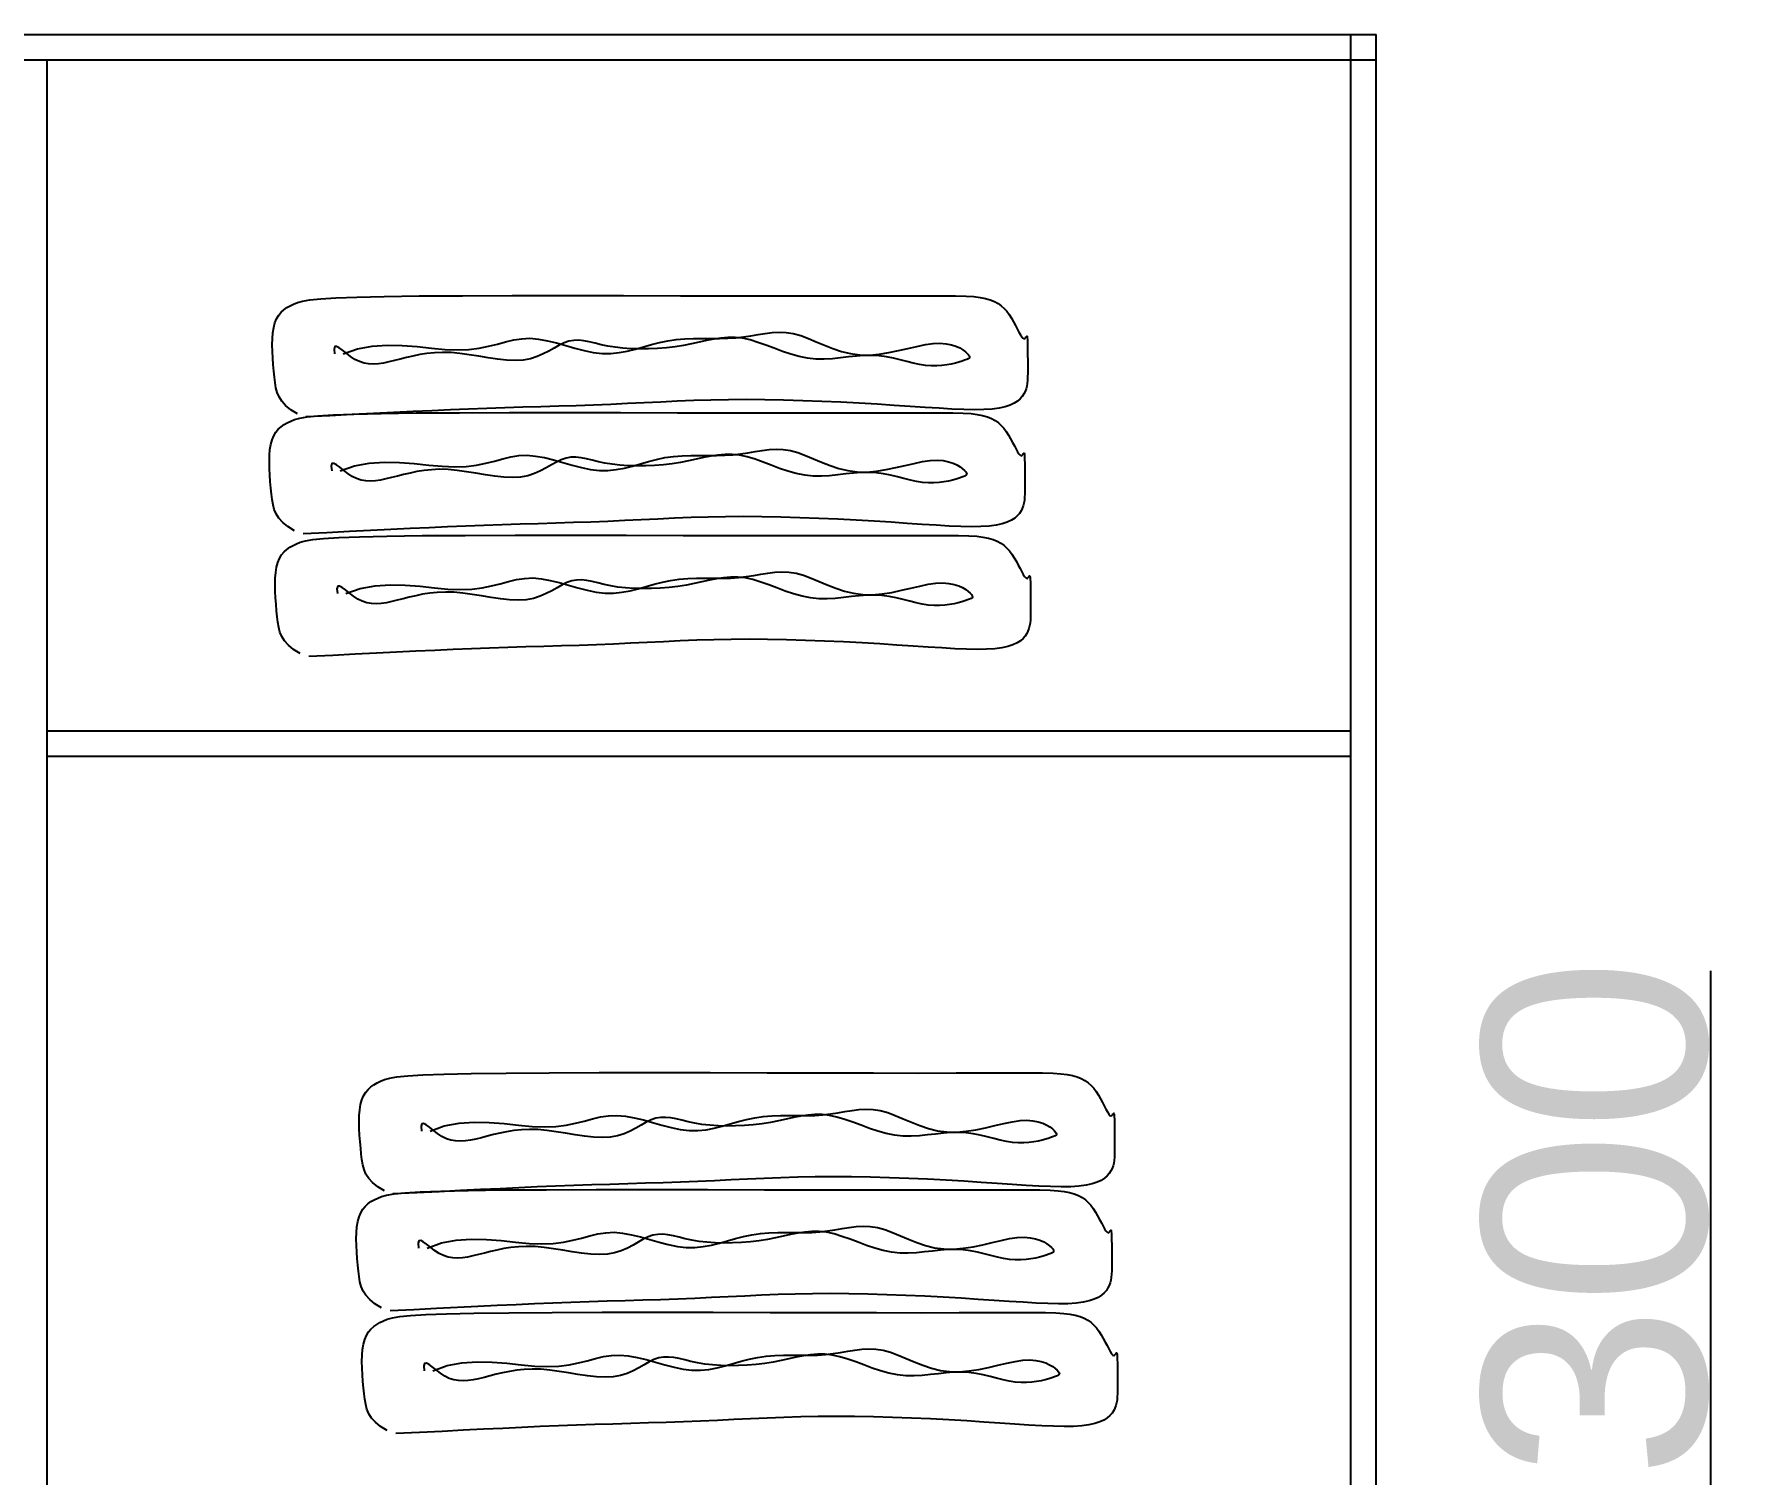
# Model space of a CAD drawing. Header units: millimetres. Extents: x -1666 to 220555, y -7114 to 28673.
# Drawn here: x 55787 to 56941, y -1389 to -423 of the extents above; entities that cross this region are included whole.
import ezdxf

# ---------------------------------------------------------------- set-up
doc = ezdxf.new("R2010")
doc.units = ezdxf.units.MM
doc.header["$LTSCALE"] = 80
doc.styles.get("Standard").update_dxf_attribs({"font": 'arial.ttf'})
doc.dimstyles.new('ISO-25', dxfattribs={"dimtxt": 150, "dimasz": 50, "dimexe": 30, "dimexo": 200, "dimtad": 1, "dimtxsty": 'Standard', "dimblk": 'OBLIQUE', "dimcen": 2.5, "dimdle": 30, "dimclrd": 3, "dimclre": 3, "dimclrt": 3, "dimadec": 0, "dimazin": 0, "dimtfac": 1, "dimtmove": 0, "dimatfit": 3, "dimfxl": 1, "dimtfillclr": 3, "dimarcsym": 0})

# ---------------------------------------------------------------- blocks, each defined once
blk = doc.blocks.new('_Oblique')
at = {"color": 0, "linetype": 'ByBlock', "lineweight": -2}
blk.add_line((-0.5, -0.5), (0.5, 0.5), dxfattribs=at)
blk = doc.blocks.new('*D283')
at = {"color": 3, "lineweight": -2, "transparency": 16777216}
for p, q in [((56911.3, -1433.1), (56911.3, -1051.1)), ((56424, -1433.1), (56941.3, -1433.1)), ((56911.3, -1763.1), (56911.3, -1433.1)), ((56424, -1733.1), (56941.3, -1733.1))]:
    blk.add_line(p, q, dxfattribs=at)
at = {"layer": 'Defpoints', "color": 0, "transparency": 16777216}
for p in [(56224, -1433.1), (56911.3, -1433.1), (56224, -1733.1)]:
    blk.add_point(p, dxfattribs=at)
at = {"color": 3, "lineweight": -2, "transparency": 16777216, "xscale": 50, "yscale": 50, "zscale": 50}
for p, rotation in [((56911.3, -1433.1), 90), ((56911.3, -1733.1), 270)]:
    blk.add_blockref('_Oblique', p, dxfattribs=dict(at, rotation=rotation))
at = {"color": 3, "transparency": 16777216, "insert": (56834.1, -1217.1), "char_height": 150, "attachment_point": 5, "rotation": 90}
blk.add_mtext('300', dxfattribs=at)

msp = doc.modelspace()

# ---------------------------------------------------------------- linework, layer by layer
at = {"color": 41, "true_color": 0xf4ee51}
for p, q in [((54886.714, -423.143), (56686.714, -423.143)), ((56669.714, -3233.143), (56669.714, -423.143)), ((56686.714, -3233.143), (56686.714, -423.143)), ((54886.714, -440.143), (56686.714, -440.143)), ((55795.214, -3116.143), (55795.214, -440.143)), ((55795.214, -890.143), (56669.714, -890.143)), ((55795.214, -907.143), (56669.714, -907.143))]:
    msp.add_line(p, q, dxfattribs=at)
at = {"color": 8}
for points in [[(55963.156, -677.646), (55958.691, -674.811), (55955.245, -672.012), (55952.67, -669.194), (55950.817, -666.304), (55949.541, -663.286), (55948.692, -660.087), (55948.124, -656.653), (55947.688, -652.929), (55947.268, -648.887), (55946.873, -644.604), (55946.541, -640.183), (55946.313, -635.726), (55946.226, -631.337), (55946.32, -627.118), (55946.635, -623.171), (55947.21, -619.601), (55948.073, -616.483), (55949.213, -613.795), (55950.607, -611.488), (55952.233, -609.514), (55954.068, -607.825), (55956.09, -606.37), (55958.276, -605.102), (55960.605, -603.973), (55963.176, -602.942), (55966.584, -602.005), (55971.548, -601.164), (55978.783, -600.425), (55989.009, -599.79), (56002.942, -599.264), (56021.301, -598.85), (56044.802, -598.551), (56073.807, -598.368), (56107.252, -598.282), (56143.717, -598.271), (56181.782, -598.312), (56220.026, -598.383), (56257.029, -598.462), (56291.371, -598.525), (56321.632, -598.551), (56346.733, -598.527), (56366.96, -598.477), (56382.941, -598.434), (56395.305, -598.432), (56404.678, -598.505), (56411.69, -598.686), (56416.967, -599.009), (56421.138, -599.508), (56424.734, -600.211), (56427.9, -601.123), (56430.685, -602.244), (56433.138, -603.574), (56435.306, -605.114), (56437.239, -606.863), (56438.985, -608.822), (56440.593, -610.99), (56442.102, -613.349), (56443.518, -615.813), (56444.836, -618.278), (56446.054, -620.637), (56447.167, -622.787), (56448.172, -624.624), (56449.065, -626.041), (56449.841, -626.936), (56450.501, -627.249), (56451.052, -627.105), (56451.506, -626.678), (56451.875, -626.139), (56452.168, -625.659), (56452.398, -625.411), (56452.575, -625.567), (56452.712, -626.298), (56452.817, -627.726), (56452.896, -629.771), (56452.953, -632.302), (56452.991, -635.188), (56453.014, -638.298), (56453.026, -641.502), (56453.03, -644.668), (56453.031, -647.666), (56453.026, -650.393), (56452.991, -652.859), (56452.896, -655.1), (56452.712, -657.155), (56452.408, -659.059), (56451.954, -660.852), (56451.321, -662.57), (56450.479, -664.251), (56449.391, -665.919), (56447.993, -667.55), (56446.213, -669.106), (56443.981, -670.55), (56441.226, -671.844), (56437.877, -672.952), (56433.862, -673.835), (56429.111, -674.456), (56423.567, -674.792), (56417.231, -674.865), (56410.117, -674.714), (56402.241, -674.377), (56393.618, -673.89), (56384.262, -673.29), (56374.188, -672.616), (56363.412, -671.905), (56351.968, -671.191), (56339.975, -670.5), (56327.571, -669.853), (56314.895, -669.274), (56302.083, -668.784), (56289.276, -668.407), (56276.61, -668.164), (56264.225, -668.078), (56252.222, -668.163), (56240.559, -668.397), (56229.158, -668.751), (56217.94, -669.194), (56206.827, -669.697), (56195.74, -670.231), (56184.6, -670.764), (56173.33, -671.267), (56161.868, -671.718), (56150.223, -672.124), (56138.42, -672.501), (56126.487, -672.862), (56114.45, -673.223), (56102.334, -673.599), (56090.165, -674.005), (56077.97, -674.456), (56065.749, -674.964), (56053.393, -675.523), (56040.768, -676.127), (56027.739, -676.769), (56014.172, -677.44), (55999.932, -678.134), (55984.885, -678.843), (55968.897, -679.559)], [(55993.773, -637.461), (56003.342, -634.041), (56013.273, -632.171), (56023.391, -631.515), (56033.52, -631.74), (56043.484, -632.51), (56053.109, -633.491), (56062.218, -634.35), (56070.635, -634.75), (56078.238, -634.447), (56085.116, -633.551), (56091.411, -632.263), (56097.266, -630.783), (56102.821, -629.31), (56108.219, -628.045), (56113.602, -627.187), (56119.112, -626.936), (56124.858, -627.427), (56130.813, -628.531), (56136.917, -630.053), (56143.112, -631.8), (56149.336, -633.576), (56155.53, -635.188), (56161.634, -636.442), (56167.589, -637.142), (56173.353, -637.151), (56178.951, -636.559), (56184.43, -635.51), (56189.835, -634.152), (56195.209, -632.629), (56200.599, -631.087), (56206.048, -629.672), (56211.602, -628.531), (56217.289, -627.768), (56223.078, -627.335), (56228.919, -627.14), (56234.764, -627.095), (56240.564, -627.11), (56246.27, -627.095), (56251.835, -626.961), (56257.208, -626.617), (56262.359, -626.01), (56267.319, -625.227), (56272.138, -624.391), (56276.862, -623.627), (56281.542, -623.057), (56286.226, -622.805), (56290.962, -622.994), (56295.799, -623.747), (56300.778, -625.135), (56305.915, -627.021), (56311.216, -629.213), (56316.689, -631.521), (56322.341, -633.754), (56328.18, -635.721), (56334.214, -637.233), (56340.449, -638.099), (56346.876, -638.188), (56353.415, -637.62), (56359.97, -636.574), (56366.442, -635.228), (56372.734, -633.763), (56378.75, -632.358), (56384.393, -631.192), (56389.564, -630.444), (56394.187, -630.248), (56398.265, -630.549), (56401.819, -631.246), (56404.872, -632.238), (56407.448, -633.425), (56409.567, -634.705), (56411.252, -635.978), (56412.527, -637.142), (56413.409, -638.12), (56413.907, -638.926), (56414.024, -639.597), (56413.763, -640.172), (56413.128, -640.686), (56412.123, -641.178), (56410.752, -641.685), (56409.019, -642.245), (56406.93, -642.878), (56404.509, -643.545), (56401.781, -644.19), (56398.773, -644.756), (56395.511, -645.188), (56392.021, -645.429), (56388.329, -645.423), (56384.461, -645.115), (56380.44, -644.474), (56376.274, -643.575), (56371.965, -642.519), (56367.518, -641.407), (56362.936, -640.34), (56358.224, -639.419), (56353.385, -638.744), (56348.422, -638.417), (56343.341, -638.5), (56338.152, -638.896), (56332.865, -639.471), (56327.492, -640.092), (56322.045, -640.623), (56316.534, -640.929), (56310.971, -640.877), (56305.367, -640.331), (56299.735, -639.206), (56294.1, -637.61), (56288.487, -635.7), (56282.922, -633.633), (56277.432, -631.567), (56272.044, -629.657), (56266.782, -628.061), (56261.673, -626.936), (56256.73, -626.396), (56251.906, -626.383), (56247.142, -626.796), (56242.378, -627.534), (56237.554, -628.496), (56232.611, -629.582), (56227.488, -630.69), (56222.126, -631.72), (56216.49, -632.586), (56210.645, -633.265), (56204.68, -633.749), (56198.685, -634.032), (56192.75, -634.106), (56186.964, -633.962), (56181.418, -633.595), (56176.2, -632.996), (56171.379, -632.177), (56166.927, -631.227), (56162.796, -630.254), (56158.938, -629.368), (56155.305, -628.676), (56151.847, -628.286), (56148.517, -628.308), (56145.264, -628.85), (56142.039, -629.973), (56138.776, -631.56), (56135.409, -633.447), (56131.869, -635.467), (56128.091, -637.458), (56124.006, -639.255), (56119.547, -640.692), (56114.647, -641.607), (56109.268, -641.885), (56103.485, -641.617), (56097.403, -640.945), (56091.126, -640.012), (56084.76, -638.959), (56078.409, -637.929), (56072.177, -637.063), (56066.17, -636.504), (56060.471, -636.357), (56055.082, -636.589), (56049.985, -637.126), (56045.161, -637.899), (56040.59, -638.837), (56036.255, -639.868), (56032.137, -640.921), (56028.217, -641.926), (56024.477, -642.814), (56020.897, -643.528), (56017.459, -644.014), (56014.145, -644.218), (56010.935, -644.086), (56007.811, -643.563), (56004.754, -642.595), (56001.746, -641.128), (55998.789, -639.172), (55995.971, -636.99), (55993.399, -634.908), (55991.182, -633.255), (55989.428, -632.356), (55988.247, -632.54), (55987.745, -634.132), (55988.032, -637.461)], [(55961.242, -756.102), (55956.778, -753.268), (55953.331, -750.469), (55950.756, -747.651), (55948.904, -744.76), (55947.627, -741.743), (55946.779, -738.544), (55946.21, -735.109), (55945.774, -731.385), (55945.355, -727.344), (55944.96, -723.061), (55944.628, -718.64), (55944.399, -714.183), (55944.312, -709.794), (55944.406, -705.574), (55944.721, -701.628), (55945.296, -698.057), (55946.159, -694.94), (55947.299, -692.252), (55948.693, -689.945), (55950.319, -687.971), (55952.154, -686.281), (55954.176, -684.827), (55956.363, -683.559), (55958.691, -682.43), (55961.262, -681.399), (55964.671, -680.461), (55969.634, -679.621), (55976.87, -678.882), (55987.096, -678.247), (56001.029, -677.721), (56019.387, -677.306), (56042.888, -677.008), (56071.893, -676.825), (56105.338, -676.739), (56141.804, -676.728), (56179.868, -676.769), (56218.112, -676.84), (56255.115, -676.918), (56289.458, -676.982), (56319.718, -677.008), (56344.819, -676.984), (56365.046, -676.933), (56381.028, -676.89), (56393.391, -676.888), (56402.765, -676.961), (56409.776, -677.142), (56415.053, -677.466), (56419.224, -677.965), (56422.82, -678.667), (56425.987, -679.579), (56428.772, -680.701), (56431.224, -682.031), (56433.392, -683.571), (56435.325, -685.32), (56437.071, -687.278), (56438.679, -689.446), (56440.188, -691.806), (56441.604, -694.27), (56442.923, -696.734), (56444.141, -699.094), (56445.254, -701.244), (56446.259, -703.08), (56447.151, -704.498), (56447.928, -705.393), (56448.588, -705.705), (56449.139, -705.562), (56449.593, -705.135), (56449.961, -704.595), (56450.254, -704.116), (56450.484, -703.868), (56450.662, -704.023), (56450.798, -704.755), (56450.904, -706.183), (56450.983, -708.228), (56451.039, -710.759), (56451.077, -713.645), (56451.1, -716.755), (56451.112, -719.959), (56451.117, -723.125), (56451.117, -726.123), (56451.112, -728.85), (56451.077, -731.316), (56450.983, -733.557), (56450.798, -735.611), (56450.494, -737.516), (56450.041, -739.309), (56449.408, -741.027), (56448.566, -742.707), (56447.478, -744.375), (56446.079, -746.006), (56444.299, -747.562), (56442.068, -749.006), (56439.312, -750.301), (56435.963, -751.408), (56431.948, -752.291), (56427.198, -752.913), (56421.654, -753.248), (56415.317, -753.322), (56408.204, -753.171), (56400.328, -752.833), (56391.704, -752.346), (56382.348, -751.747), (56372.274, -751.073), (56361.498, -750.362), (56350.055, -749.648), (56338.062, -748.956), (56325.658, -748.31), (56312.981, -747.73), (56300.17, -747.241), (56287.362, -746.863), (56274.697, -746.62), (56262.311, -746.534), (56250.308, -746.619), (56238.646, -746.853), (56227.245, -747.207), (56216.027, -747.651), (56204.913, -748.154), (56193.826, -748.687), (56182.687, -749.22), (56171.417, -749.724), (56159.954, -750.175), (56148.309, -750.581), (56136.507, -750.957), (56124.574, -751.318), (56112.536, -751.68), (56100.42, -752.056), (56088.251, -752.462), (56076.057, -752.913), (56063.835, -753.42), (56051.479, -753.979), (56038.854, -754.584), (56025.826, -755.225), (56012.259, -755.897), (55998.019, -756.591), (55982.972, -757.3), (55966.983, -758.016)], [(55991.86, -715.917), (56001.428, -712.498), (56011.359, -710.628), (56021.477, -709.972), (56031.606, -710.196), (56041.571, -710.967), (56051.195, -711.948), (56060.304, -712.806), (56068.721, -713.206), (56076.325, -712.903), (56083.203, -712.008), (56089.498, -710.72), (56095.352, -709.24), (56100.907, -707.767), (56106.305, -706.501), (56111.688, -705.643), (56117.199, -705.393), (56122.944, -705.883), (56128.899, -706.987), (56135.004, -708.51), (56141.198, -710.256), (56147.422, -712.033), (56153.616, -713.645), (56159.721, -714.898), (56165.676, -715.598), (56171.439, -715.608), (56177.038, -715.015), (56182.517, -713.967), (56187.921, -712.608), (56193.296, -711.085), (56198.685, -709.544), (56204.134, -708.129), (56209.688, -706.987), (56215.376, -706.225), (56221.164, -705.791), (56227.005, -705.597), (56232.85, -705.552), (56238.65, -705.567), (56244.357, -705.552), (56249.921, -705.418), (56255.295, -705.074), (56260.446, -704.466), (56265.406, -703.683), (56270.224, -702.848), (56274.949, -702.084), (56279.629, -701.514), (56284.312, -701.261), (56289.048, -701.45), (56293.885, -702.203), (56298.865, -703.592), (56304.001, -705.477), (56309.302, -707.669), (56314.775, -709.977), (56320.427, -712.21), (56326.266, -714.178), (56332.3, -715.69), (56338.535, -716.555), (56344.962, -716.645), (56351.502, -716.077), (56358.056, -715.03), (56364.528, -713.685), (56370.821, -712.22), (56376.837, -710.814), (56382.479, -709.648), (56387.65, -708.901), (56392.274, -708.705), (56396.351, -709.005), (56399.905, -709.703), (56402.959, -710.695), (56405.534, -711.881), (56407.653, -713.162), (56409.339, -714.434), (56410.613, -715.598), (56411.496, -716.576), (56411.994, -717.382), (56412.11, -718.054), (56411.849, -718.628), (56411.214, -719.143), (56410.21, -719.635), (56408.839, -720.142), (56407.105, -720.701), (56405.016, -721.335), (56402.595, -722.002), (56399.867, -722.647), (56396.859, -723.213), (56393.597, -723.644), (56390.107, -723.886), (56386.415, -723.88), (56382.547, -723.572), (56378.527, -722.931), (56374.36, -722.032), (56370.051, -720.976), (56365.604, -719.864), (56361.023, -718.797), (56356.311, -717.876), (56351.471, -717.201), (56346.509, -716.874), (56341.427, -716.956), (56336.238, -717.352), (56330.951, -717.928), (56325.579, -718.548), (56320.131, -719.079), (56314.621, -719.386), (56309.057, -719.333), (56303.453, -718.788), (56297.821, -717.663), (56292.186, -716.067), (56286.573, -714.157), (56281.009, -712.09), (56275.519, -710.023), (56270.13, -708.113), (56264.868, -706.518), (56259.76, -705.393), (56254.816, -704.853), (56249.993, -704.839), (56245.229, -705.252), (56240.465, -705.991), (56235.641, -706.953), (56230.697, -708.039), (56225.575, -709.147), (56220.213, -710.177), (56214.577, -711.042), (56208.731, -711.721), (56202.766, -712.206), (56196.771, -712.489), (56190.836, -712.562), (56185.051, -712.419), (56179.504, -712.051), (56174.287, -711.452), (56169.465, -710.633), (56165.013, -709.683), (56160.883, -708.711), (56157.025, -707.824), (56153.391, -707.132), (56149.934, -706.743), (56146.603, -706.765), (56143.351, -707.306), (56140.125, -708.43), (56136.863, -710.017), (56133.495, -711.903), (56129.956, -713.924), (56126.177, -715.915), (56122.092, -717.711), (56117.633, -719.149), (56112.734, -720.063), (56107.354, -720.341), (56101.571, -720.073), (56095.489, -719.402), (56089.213, -718.469), (56082.847, -717.416), (56076.495, -716.386), (56070.264, -715.52), (56064.256, -714.96), (56058.557, -714.814), (56053.169, -715.045), (56048.071, -715.583), (56043.247, -716.356), (56038.677, -717.293), (56034.342, -718.324), (56030.224, -719.378), (56026.304, -720.382), (56022.563, -721.27), (56018.984, -721.984), (56015.546, -722.471), (56012.231, -722.675), (56009.021, -722.542), (56005.897, -722.019), (56002.841, -721.052), (55999.833, -719.585), (55996.876, -717.629), (55994.057, -715.446), (55991.485, -713.365), (55989.268, -711.711), (55987.515, -710.813), (55986.333, -710.996), (55985.832, -712.589), (55986.119, -715.917)], [(55965.07, -838.386), (55960.605, -835.552), (55957.159, -832.753), (55954.583, -829.935), (55952.731, -827.044), (55951.454, -824.027), (55950.606, -820.828), (55950.037, -817.393), (55949.602, -813.669), (55949.182, -809.627), (55948.787, -805.345), (55948.455, -800.923), (55948.226, -796.467), (55948.139, -792.078), (55948.234, -787.858), (55948.549, -783.912), (55949.123, -780.341), (55949.986, -777.223), (55951.126, -774.535), (55952.52, -772.229), (55954.146, -770.255), (55955.981, -768.565), (55958.003, -767.11), (55960.19, -765.843), (55962.518, -764.713), (55965.089, -763.683), (55968.498, -762.745), (55973.461, -761.905), (55980.697, -761.165), (55990.923, -760.531), (56004.856, -760.004), (56023.214, -759.59), (56046.715, -759.292), (56075.72, -759.109), (56109.166, -759.023), (56145.631, -759.011), (56183.695, -759.052), (56221.939, -759.123), (56258.943, -759.202), (56293.285, -759.265), (56323.546, -759.292), (56348.646, -759.267), (56368.873, -759.217), (56384.855, -759.174), (56397.218, -759.172), (56406.592, -759.245), (56413.603, -759.426), (56418.88, -759.749), (56423.051, -760.248), (56426.648, -760.951), (56429.814, -761.863), (56432.599, -762.984), (56435.051, -764.315), (56437.22, -765.855), (56439.152, -767.604), (56440.898, -769.562), (56442.506, -771.73), (56444.015, -774.089), (56445.431, -776.554), (56446.75, -779.018), (56447.968, -781.378), (56449.081, -783.528), (56450.086, -785.364), (56450.978, -786.782), (56451.755, -787.676), (56452.415, -787.989), (56452.966, -787.846), (56453.42, -787.418), (56453.788, -786.879), (56454.082, -786.399), (56454.311, -786.151), (56454.489, -786.307), (56454.625, -787.038), (56454.731, -788.467), (56454.81, -790.512), (56454.866, -793.043), (56454.904, -795.929), (56454.928, -799.039), (56454.939, -802.242), (56454.944, -805.409), (56454.944, -808.407), (56454.939, -811.134), (56454.904, -813.599), (56454.81, -815.841), (56454.625, -817.895), (56454.321, -819.8), (56453.868, -821.592), (56453.235, -823.31), (56452.393, -824.991), (56451.305, -826.659), (56449.906, -828.29), (56448.127, -829.846), (56445.895, -831.29), (56443.14, -832.584), (56439.79, -833.692), (56435.776, -834.575), (56431.025, -835.197), (56425.481, -835.532), (56419.145, -835.605), (56412.031, -835.455), (56404.155, -835.117), (56395.531, -834.63), (56386.175, -834.031), (56376.102, -833.357), (56365.325, -832.645), (56353.882, -831.932), (56341.889, -831.24), (56329.485, -830.594), (56316.808, -830.014), (56303.997, -829.525), (56291.189, -829.147), (56278.524, -828.904), (56266.138, -828.818), (56254.136, -828.903), (56242.473, -829.137), (56231.072, -829.491), (56219.854, -829.934), (56208.741, -830.438), (56197.653, -830.971), (56186.514, -831.504), (56175.244, -832.008), (56163.782, -832.459), (56152.136, -832.865), (56140.334, -833.241), (56128.401, -833.602), (56116.363, -833.963), (56104.247, -834.34), (56092.079, -834.746), (56079.884, -835.197), (56067.663, -835.704), (56055.307, -836.263), (56042.681, -836.867), (56029.653, -837.509), (56016.086, -838.181), (56001.846, -838.874), (55986.799, -839.583), (55970.81, -840.3)], [(55995.687, -798.201), (56005.255, -794.782), (56015.186, -792.911), (56025.304, -792.256), (56035.433, -792.48), (56045.398, -793.25), (56055.022, -794.232), (56064.131, -795.09), (56072.549, -795.49), (56080.152, -795.187), (56087.03, -794.292), (56093.325, -793.004), (56099.179, -791.523), (56104.734, -790.051), (56110.132, -788.785), (56115.516, -787.927), (56121.026, -787.676), (56126.772, -788.167), (56132.727, -789.271), (56138.831, -790.793), (56145.025, -792.54), (56151.249, -794.317), (56157.443, -795.929), (56163.548, -797.182), (56169.503, -797.882), (56175.266, -797.891), (56180.865, -797.299), (56186.344, -796.251), (56191.748, -794.892), (56197.123, -793.369), (56202.512, -791.827), (56207.961, -790.413), (56213.515, -789.271), (56219.203, -788.509), (56224.992, -788.075), (56230.833, -787.881), (56236.677, -787.836), (56242.477, -787.851), (56248.184, -787.836), (56253.748, -787.701), (56259.122, -787.357), (56264.273, -786.75), (56269.233, -785.967), (56274.051, -785.132), (56278.776, -784.367), (56283.456, -783.798), (56288.14, -783.545), (56292.876, -783.734), (56297.712, -784.487), (56302.692, -785.876), (56307.828, -787.761), (56313.129, -789.953), (56318.602, -792.261), (56324.255, -794.494), (56330.094, -796.462), (56336.127, -797.974), (56342.362, -798.839), (56348.79, -798.929), (56355.329, -798.36), (56361.883, -797.314), (56368.355, -795.969), (56374.648, -794.503), (56380.664, -793.098), (56386.306, -791.932), (56391.477, -791.185), (56396.101, -790.988), (56400.178, -791.289), (56403.733, -791.986), (56406.786, -792.979), (56409.361, -794.165), (56411.48, -795.445), (56413.166, -796.718), (56414.44, -797.882), (56415.323, -798.86), (56415.821, -799.666), (56415.937, -800.338), (56415.676, -800.912), (56415.041, -801.426), (56414.037, -801.919), (56412.666, -802.426), (56410.932, -802.985), (56408.844, -803.618), (56406.422, -804.286), (56403.695, -804.93), (56400.687, -805.497), (56397.424, -805.928), (56393.934, -806.169), (56390.242, -806.164), (56386.375, -805.855), (56382.354, -805.214), (56378.187, -804.315), (56373.878, -803.26), (56369.432, -802.148), (56364.85, -801.081), (56360.138, -800.159), (56355.298, -799.485), (56350.336, -799.158), (56345.255, -799.24), (56340.065, -799.636), (56334.779, -800.212), (56329.406, -800.832), (56323.959, -801.363), (56318.448, -801.669), (56312.885, -801.617), (56307.28, -801.071), (56301.649, -799.946), (56296.013, -798.351), (56290.4, -796.441), (56284.836, -794.374), (56279.346, -792.307), (56273.957, -790.397), (56268.695, -788.801), (56263.587, -787.676), (56258.644, -787.136), (56253.82, -787.123), (56249.056, -787.536), (56244.292, -788.274), (56239.468, -789.237), (56234.525, -790.322), (56229.402, -791.431), (56224.04, -792.46), (56218.404, -793.326), (56212.558, -794.005), (56206.593, -794.49), (56200.599, -794.773), (56194.663, -794.846), (56188.878, -794.703), (56183.332, -794.335), (56178.114, -793.736), (56173.292, -792.917), (56168.84, -791.967), (56164.71, -790.995), (56160.852, -790.108), (56157.219, -789.416), (56153.761, -789.027), (56150.43, -789.049), (56147.178, -789.59), (56143.953, -790.714), (56140.69, -792.301), (56137.322, -794.187), (56133.783, -796.208), (56130.004, -798.199), (56125.919, -799.995), (56121.461, -801.433), (56116.561, -802.347), (56111.181, -802.625), (56105.398, -802.357), (56099.316, -801.686), (56093.04, -800.752), (56086.674, -799.7), (56080.322, -798.669), (56074.091, -797.804), (56068.084, -797.244), (56062.385, -797.098), (56056.996, -797.329), (56051.899, -797.867), (56047.074, -798.64), (56042.504, -799.577), (56038.169, -800.608), (56034.051, -801.661), (56030.131, -802.666), (56026.391, -803.554), (56022.811, -804.268), (56019.373, -804.754), (56016.058, -804.958), (56012.848, -804.826), (56009.725, -804.303), (56006.668, -803.335), (56003.66, -801.869), (56000.703, -799.912), (55997.884, -797.73), (55995.312, -795.649), (55993.095, -793.995), (55991.342, -793.097), (55990.16, -793.28), (55989.659, -794.873), (55989.946, -798.201)], [(56021.48, -1198.785), (56017.016, -1195.95), (56013.569, -1193.151), (56010.994, -1190.334), (56009.142, -1187.443), (56007.865, -1184.425), (56007.016, -1181.226), (56006.448, -1177.792), (56006.012, -1174.068), (56005.593, -1170.026), (56005.198, -1165.743), (56004.866, -1161.322), (56004.637, -1156.866), (56004.55, -1152.476), (56004.644, -1148.257), (56004.959, -1144.311), (56005.534, -1140.74), (56006.397, -1137.622), (56007.537, -1134.934), (56008.931, -1132.628), (56010.557, -1130.654), (56012.392, -1128.964), (56014.414, -1127.509), (56016.601, -1126.242), (56018.929, -1125.112), (56021.5, -1124.081), (56024.909, -1123.144), (56029.872, -1122.304), (56037.108, -1121.564), (56047.334, -1120.929), (56061.267, -1120.403), (56079.625, -1119.989), (56103.126, -1119.69), (56132.131, -1119.507), (56165.576, -1119.421), (56202.041, -1119.41), (56240.106, -1119.451), (56278.35, -1119.522), (56315.353, -1119.601), (56349.696, -1119.664), (56379.956, -1119.69), (56405.057, -1119.666), (56425.284, -1119.616), (56441.266, -1119.573), (56453.629, -1119.571), (56463.003, -1119.644), (56470.014, -1119.825), (56475.291, -1120.148), (56479.462, -1120.647), (56483.058, -1121.35), (56486.225, -1122.262), (56489.01, -1123.383), (56491.462, -1124.714), (56493.63, -1126.253), (56495.563, -1128.003), (56497.309, -1129.961), (56498.917, -1132.129), (56500.426, -1134.488), (56501.842, -1136.952), (56503.161, -1139.417), (56504.379, -1141.776), (56505.492, -1143.927), (56506.496, -1145.763), (56507.389, -1147.181), (56508.166, -1148.075), (56508.826, -1148.388), (56509.377, -1148.245), (56509.831, -1147.817), (56510.199, -1147.278), (56510.492, -1146.798), (56510.722, -1146.55), (56510.9, -1146.706), (56511.036, -1147.437), (56511.142, -1148.866), (56511.221, -1150.911), (56511.277, -1153.441), (56511.315, -1156.327), (56511.338, -1159.438), (56511.35, -1162.641), (56511.355, -1165.807), (56511.355, -1168.806), (56511.35, -1171.533), (56511.315, -1173.998), (56511.221, -1176.239), (56511.036, -1178.294), (56510.732, -1180.199), (56510.279, -1181.991), (56509.646, -1183.709), (56508.804, -1185.39), (56507.716, -1187.058), (56506.317, -1188.689), (56504.537, -1190.245), (56502.306, -1191.689), (56499.55, -1192.983), (56496.201, -1194.091), (56492.186, -1194.974), (56487.436, -1195.596), (56481.892, -1195.931), (56475.555, -1196.004), (56468.442, -1195.853), (56460.566, -1195.516), (56451.942, -1195.029), (56442.586, -1194.43), (56432.512, -1193.756), (56421.736, -1193.044), (56410.293, -1192.33), (56398.3, -1191.639), (56385.896, -1190.992), (56373.219, -1190.413), (56360.408, -1189.923), (56347.6, -1189.546), (56334.935, -1189.303), (56322.549, -1189.217), (56310.546, -1189.302), (56298.884, -1189.536), (56287.483, -1189.89), (56276.265, -1190.333), (56265.151, -1190.837), (56254.064, -1191.37), (56242.925, -1191.903), (56231.655, -1192.406), (56220.192, -1192.857), (56208.547, -1193.263), (56196.745, -1193.64), (56184.812, -1194.001), (56172.774, -1194.362), (56160.658, -1194.738), (56148.489, -1195.145), (56136.295, -1195.596), (56124.073, -1196.103), (56111.717, -1196.662), (56099.092, -1197.266), (56086.064, -1197.908), (56072.497, -1198.579), (56058.257, -1199.273), (56043.21, -1199.982), (56027.221, -1200.698)], [(56052.098, -1158.6), (56061.666, -1155.18), (56071.597, -1153.31), (56081.715, -1152.654), (56091.844, -1152.879), (56101.809, -1153.649), (56111.433, -1154.631), (56120.542, -1155.489), (56128.959, -1155.889), (56136.563, -1155.586), (56143.441, -1154.69), (56149.736, -1153.403), (56155.59, -1151.922), (56161.145, -1150.449), (56166.543, -1149.184), (56171.926, -1148.326), (56177.437, -1148.075), (56183.182, -1148.566), (56189.137, -1149.67), (56195.242, -1151.192), (56201.436, -1152.939), (56207.66, -1154.715), (56213.854, -1156.327), (56219.959, -1157.581), (56225.914, -1158.281), (56231.677, -1158.29), (56237.276, -1157.698), (56242.755, -1156.649), (56248.159, -1155.291), (56253.534, -1153.768), (56258.923, -1152.226), (56264.372, -1150.812), (56269.926, -1149.67), (56275.614, -1148.907), (56281.402, -1148.474), (56287.243, -1148.279), (56293.088, -1148.235), (56298.888, -1148.25), (56304.595, -1148.235), (56310.159, -1148.1), (56315.533, -1147.756), (56320.684, -1147.149), (56325.644, -1146.366), (56330.462, -1145.531), (56335.187, -1144.766), (56339.867, -1144.196), (56344.55, -1143.944), (56349.286, -1144.133), (56354.123, -1144.886), (56359.103, -1146.274), (56364.239, -1148.16), (56369.54, -1150.352), (56375.013, -1152.66), (56380.665, -1154.893), (56386.504, -1156.861), (56392.538, -1158.372), (56398.773, -1159.238), (56405.2, -1159.327), (56411.74, -1158.759), (56418.294, -1157.713), (56424.766, -1156.367), (56431.059, -1154.902), (56437.075, -1153.497), (56442.717, -1152.331), (56447.888, -1151.583), (56452.512, -1151.387), (56456.589, -1151.688), (56460.143, -1152.385), (56463.197, -1153.377), (56465.772, -1154.564), (56467.891, -1155.844), (56469.577, -1157.117), (56470.851, -1158.281), (56471.734, -1159.259), (56472.232, -1160.065), (56472.348, -1160.736), (56472.087, -1161.311), (56471.452, -1161.825), (56470.448, -1162.317), (56469.077, -1162.824), (56467.343, -1163.384), (56465.254, -1164.017), (56462.833, -1164.684), (56460.105, -1165.329), (56457.097, -1165.895), (56453.835, -1166.327), (56450.345, -1166.568), (56446.653, -1166.562), (56442.785, -1166.254), (56438.765, -1165.613), (56434.598, -1164.714), (56430.289, -1163.658), (56425.842, -1162.547), (56421.261, -1161.479), (56416.549, -1160.558), (56411.709, -1159.884), (56406.746, -1159.557), (56401.665, -1159.639), (56396.476, -1160.035), (56391.189, -1160.611), (56385.817, -1161.231), (56380.369, -1161.762), (56374.859, -1162.068), (56369.295, -1162.016), (56363.691, -1161.47), (56358.059, -1160.345), (56352.424, -1158.749), (56346.811, -1156.839), (56341.246, -1154.773), (56335.757, -1152.706), (56330.368, -1150.796), (56325.106, -1149.2), (56319.998, -1148.075), (56315.054, -1147.535), (56310.231, -1147.522), (56305.467, -1147.935), (56300.703, -1148.673), (56295.879, -1149.636), (56290.935, -1150.721), (56285.813, -1151.829), (56280.451, -1152.859), (56274.815, -1153.725), (56268.969, -1154.404), (56263.004, -1154.888), (56257.009, -1155.171), (56251.074, -1155.245), (56245.289, -1155.102), (56239.742, -1154.734), (56234.525, -1154.135), (56229.703, -1153.316), (56225.251, -1152.366), (56221.121, -1151.393), (56217.263, -1150.507), (56213.629, -1149.815), (56210.172, -1149.426), (56206.841, -1149.447), (56203.589, -1149.989), (56200.363, -1151.112), (56197.101, -1152.7), (56193.733, -1154.586), (56190.194, -1156.606), (56186.415, -1158.597), (56182.33, -1160.394), (56177.871, -1161.831), (56172.972, -1162.746), (56167.592, -1163.024), (56161.809, -1162.756), (56155.727, -1162.084), (56149.451, -1161.151), (56143.084, -1160.099), (56136.733, -1159.068), (56130.502, -1158.202), (56124.494, -1157.643), (56118.795, -1157.497), (56113.407, -1157.728), (56108.309, -1158.265), (56103.485, -1159.038), (56098.915, -1159.976), (56094.58, -1161.007), (56090.462, -1162.06), (56086.542, -1163.065), (56082.801, -1163.953), (56079.221, -1164.667), (56075.784, -1165.153), (56072.469, -1165.357), (56069.259, -1165.225), (56066.135, -1164.702), (56063.079, -1163.734), (56060.071, -1162.267), (56057.114, -1160.311), (56054.295, -1158.129), (56051.723, -1156.047), (56049.506, -1154.394), (56047.753, -1153.495), (56046.571, -1153.679), (56046.07, -1155.271), (56046.357, -1158.6)], [(56019.567, -1277.242), (56015.102, -1274.407), (56011.656, -1271.608), (56009.08, -1268.79), (56007.228, -1265.9), (56005.952, -1262.882), (56005.103, -1259.683), (56004.535, -1256.249), (56004.099, -1252.524), (56003.679, -1248.483), (56003.284, -1244.2), (56002.952, -1239.779), (56002.723, -1235.322), (56002.637, -1230.933), (56002.731, -1226.714), (56003.046, -1222.767), (56003.62, -1219.196), (56004.484, -1216.079), (56005.624, -1213.391), (56007.018, -1211.084), (56008.644, -1209.11), (56010.479, -1207.42), (56012.501, -1205.966), (56014.687, -1204.698), (56017.015, -1203.569), (56019.587, -1202.538), (56022.995, -1201.6), (56027.959, -1200.76), (56035.194, -1200.021), (56045.42, -1199.386), (56059.353, -1198.86), (56077.712, -1198.445), (56101.213, -1198.147), (56130.218, -1197.964), (56163.663, -1197.878), (56200.128, -1197.867), (56238.193, -1197.908), (56276.437, -1197.979), (56313.44, -1198.057), (56347.782, -1198.121), (56378.043, -1198.147), (56403.144, -1198.123), (56423.371, -1198.072), (56439.352, -1198.029), (56451.715, -1198.027), (56461.089, -1198.1), (56468.1, -1198.282), (56473.378, -1198.605), (56477.549, -1199.104), (56481.145, -1199.806), (56484.311, -1200.718), (56487.096, -1201.84), (56489.548, -1203.17), (56491.717, -1204.71), (56493.65, -1206.459), (56495.396, -1208.418), (56497.003, -1210.585), (56498.513, -1212.945), (56499.929, -1215.409), (56501.247, -1217.873), (56502.465, -1220.233), (56503.578, -1222.383), (56504.583, -1224.22), (56505.476, -1225.637), (56506.252, -1226.532), (56506.912, -1226.844), (56507.463, -1226.701), (56507.917, -1226.274), (56508.285, -1225.734), (56508.579, -1225.255), (56508.809, -1225.007), (56508.986, -1225.163), (56509.123, -1225.894), (56509.228, -1227.322), (56509.307, -1229.367), (56509.364, -1231.898), (56509.402, -1234.784), (56509.425, -1237.894), (56509.437, -1241.098), (56509.441, -1244.264), (56509.442, -1247.262), (56509.437, -1249.989), (56509.402, -1252.455), (56509.307, -1254.696), (56509.123, -1256.75), (56508.819, -1258.655), (56508.365, -1260.448), (56507.732, -1262.166), (56506.89, -1263.846), (56505.802, -1265.515), (56504.404, -1267.145), (56502.624, -1268.701), (56500.392, -1270.145), (56497.637, -1271.44), (56494.288, -1272.547), (56490.273, -1273.431), (56485.522, -1274.052), (56479.978, -1274.387), (56473.642, -1274.461), (56466.528, -1274.31), (56458.652, -1273.972), (56450.029, -1273.485), (56440.673, -1272.886), (56430.599, -1272.212), (56419.823, -1271.501), (56408.379, -1270.787), (56396.386, -1270.095), (56383.982, -1269.449), (56371.306, -1268.87), (56358.494, -1268.38), (56345.687, -1268.003), (56333.021, -1267.76), (56320.636, -1267.674), (56308.633, -1267.758), (56296.97, -1267.993), (56285.569, -1268.346), (56274.351, -1268.79), (56263.238, -1269.293), (56252.151, -1269.826), (56241.011, -1270.36), (56229.741, -1270.863), (56218.279, -1271.314), (56206.634, -1271.72), (56194.831, -1272.096), (56182.898, -1272.458), (56170.861, -1272.819), (56158.744, -1273.195), (56146.576, -1273.601), (56134.381, -1274.052), (56122.16, -1274.559), (56109.804, -1275.119), (56097.179, -1275.723), (56084.15, -1276.364), (56070.583, -1277.036), (56056.343, -1277.73), (56041.296, -1278.439), (56025.308, -1279.155)], [(56050.184, -1237.056), (56059.752, -1233.637), (56069.684, -1231.767), (56079.801, -1231.111), (56089.931, -1231.336), (56099.895, -1232.106), (56109.52, -1233.087), (56118.629, -1233.945), (56127.046, -1234.346), (56134.649, -1234.042), (56141.527, -1233.147), (56147.822, -1231.859), (56153.676, -1230.379), (56159.232, -1228.906), (56164.63, -1227.641), (56170.013, -1226.782), (56175.523, -1226.532), (56181.269, -1227.023), (56187.224, -1228.126), (56193.328, -1229.649), (56199.522, -1231.395), (56205.747, -1233.172), (56211.941, -1234.784), (56218.045, -1236.037), (56224, -1236.737), (56229.763, -1236.747), (56235.362, -1236.154), (56240.841, -1235.106), (56246.246, -1233.748), (56251.62, -1232.225), (56257.009, -1230.683), (56262.459, -1229.268), (56268.012, -1228.126), (56273.7, -1227.364), (56279.489, -1226.93), (56285.33, -1226.736), (56291.175, -1226.691), (56296.975, -1226.706), (56302.681, -1226.691), (56308.245, -1226.557), (56313.619, -1226.213), (56318.77, -1225.605), (56323.73, -1224.822), (56328.549, -1223.987), (56333.273, -1223.223), (56337.953, -1222.653), (56342.637, -1222.401), (56347.373, -1222.589), (56352.21, -1223.342), (56357.189, -1224.731), (56362.326, -1226.616), (56367.627, -1228.808), (56373.1, -1231.116), (56378.752, -1233.349), (56384.591, -1235.317), (56390.624, -1236.829), (56396.86, -1237.694), (56403.287, -1237.784), (56409.826, -1237.216), (56416.38, -1236.169), (56422.852, -1234.824), (56429.145, -1233.359), (56435.161, -1231.954), (56440.803, -1230.787), (56445.975, -1230.04), (56450.598, -1229.844), (56454.676, -1230.145), (56458.23, -1230.842), (56461.283, -1231.834), (56463.858, -1233.021), (56465.978, -1234.301), (56467.663, -1235.573), (56468.938, -1236.737), (56469.82, -1237.715), (56470.318, -1238.521), (56470.434, -1239.193), (56470.173, -1239.767), (56469.539, -1240.282), (56468.534, -1240.774), (56467.163, -1241.281), (56465.429, -1241.84), (56463.341, -1242.474), (56460.92, -1243.141), (56458.192, -1243.786), (56455.184, -1244.352), (56451.922, -1244.784), (56448.432, -1245.025), (56444.74, -1245.019), (56440.872, -1244.711), (56436.851, -1244.07), (56432.684, -1243.171), (56428.376, -1242.115), (56423.929, -1241.003), (56419.347, -1239.936), (56414.635, -1239.015), (56409.796, -1238.34), (56404.833, -1238.013), (56399.752, -1238.095), (56394.562, -1238.492), (56389.276, -1239.067), (56383.903, -1239.688), (56378.456, -1240.218), (56372.945, -1240.525), (56367.382, -1240.472), (56361.778, -1239.927), (56356.146, -1238.802), (56350.51, -1237.206), (56344.897, -1235.296), (56339.333, -1233.229), (56333.843, -1231.162), (56328.454, -1229.253), (56323.193, -1227.657), (56318.084, -1226.532), (56313.141, -1225.992), (56308.317, -1225.979), (56303.553, -1226.392), (56298.789, -1227.13), (56293.965, -1228.092), (56289.022, -1229.178), (56283.899, -1230.286), (56278.537, -1231.316), (56272.901, -1232.182), (56267.056, -1232.86), (56261.091, -1233.345), (56255.096, -1233.628), (56249.161, -1233.701), (56243.375, -1233.558), (56237.829, -1233.191), (56232.611, -1232.591), (56227.789, -1231.772), (56223.337, -1230.822), (56219.207, -1229.85), (56215.349, -1228.964), (56211.716, -1228.272), (56208.258, -1227.882), (56204.927, -1227.904), (56201.675, -1228.445), (56198.45, -1229.569), (56195.187, -1231.156), (56191.82, -1233.042), (56188.28, -1235.063), (56184.502, -1237.054), (56180.417, -1238.85), (56175.958, -1240.288), (56171.058, -1241.202), (56165.679, -1241.48), (56159.896, -1241.212), (56153.813, -1240.541), (56147.537, -1239.608), (56141.171, -1238.555), (56134.82, -1237.525), (56128.588, -1236.659), (56122.581, -1236.1), (56116.882, -1235.953), (56111.493, -1236.184), (56106.396, -1236.722), (56101.571, -1237.495), (56097.001, -1238.432), (56092.666, -1239.463), (56088.548, -1240.517), (56084.628, -1241.521), (56080.888, -1242.409), (56077.308, -1243.124), (56073.87, -1243.61), (56070.556, -1243.814), (56067.346, -1243.681), (56064.222, -1243.158), (56061.165, -1242.191), (56058.157, -1240.724), (56055.2, -1238.768), (56052.382, -1236.585), (56049.81, -1234.504), (56047.593, -1232.851), (56045.839, -1231.952), (56044.658, -1232.135), (56044.156, -1233.728), (56044.443, -1237.056)], [(56023.394, -1359.525), (56018.929, -1356.691), (56015.483, -1353.892), (56012.908, -1351.074), (56011.055, -1348.183), (56009.779, -1345.166), (56008.93, -1341.967), (56008.362, -1338.532), (56007.926, -1334.808), (56007.506, -1330.766), (56007.111, -1326.484), (56006.779, -1322.063), (56006.551, -1317.606), (56006.464, -1313.217), (56006.558, -1308.997), (56006.873, -1305.051), (56007.448, -1301.48), (56008.311, -1298.362), (56009.451, -1295.675), (56010.845, -1293.368), (56012.471, -1291.394), (56014.306, -1289.704), (56016.328, -1288.25), (56018.514, -1286.982), (56020.843, -1285.853), (56023.414, -1284.822), (56026.822, -1283.884), (56031.786, -1283.044), (56039.021, -1282.305), (56049.247, -1281.67), (56063.18, -1281.143), (56081.539, -1280.729), (56105.04, -1280.431), (56134.045, -1280.248), (56167.49, -1280.162), (56203.955, -1280.15), (56242.02, -1280.192), (56280.264, -1280.263), (56317.267, -1280.341), (56351.609, -1280.405), (56381.87, -1280.431), (56406.971, -1280.406), (56427.198, -1280.356), (56443.179, -1280.313), (56455.543, -1280.311), (56464.916, -1280.384), (56471.928, -1280.565), (56477.205, -1280.889), (56481.376, -1281.388), (56484.972, -1282.09), (56488.138, -1283.002), (56490.923, -1284.123), (56493.376, -1285.454), (56495.544, -1286.994), (56497.477, -1288.743), (56499.223, -1290.701), (56500.831, -1292.869), (56502.34, -1295.229), (56503.756, -1297.693), (56505.074, -1300.157), (56506.292, -1302.517), (56507.405, -1304.667), (56508.41, -1306.503), (56509.303, -1307.921), (56510.079, -1308.816), (56510.739, -1309.128), (56511.29, -1308.985), (56511.745, -1308.558), (56512.113, -1308.018), (56512.406, -1307.539), (56512.636, -1307.291), (56512.813, -1307.446), (56512.95, -1308.178), (56513.055, -1309.606), (56513.134, -1311.651), (56513.191, -1314.182), (56513.229, -1317.068), (56513.252, -1320.178), (56513.264, -1323.382), (56513.268, -1326.548), (56513.269, -1329.546), (56513.264, -1332.273), (56513.229, -1334.738), (56513.134, -1336.98), (56512.95, -1339.034), (56512.646, -1340.939), (56512.192, -1342.732), (56511.56, -1344.45), (56510.717, -1346.13), (56509.629, -1347.798), (56508.231, -1349.429), (56506.451, -1350.985), (56504.219, -1352.429), (56501.464, -1353.723), (56498.115, -1354.831), (56494.1, -1355.714), (56489.349, -1356.336), (56483.805, -1356.671), (56477.469, -1356.745), (56470.355, -1356.594), (56462.479, -1356.256), (56453.856, -1355.769), (56444.5, -1355.17), (56434.426, -1354.496), (56423.65, -1353.785), (56412.206, -1353.071), (56400.213, -1352.379), (56387.809, -1351.733), (56375.133, -1351.153), (56362.321, -1350.664), (56349.514, -1350.286), (56336.848, -1350.043), (56324.463, -1349.957), (56312.46, -1350.042), (56300.797, -1350.276), (56289.396, -1350.63), (56278.178, -1351.074), (56267.065, -1351.577), (56255.978, -1352.11), (56244.838, -1352.643), (56233.568, -1353.147), (56222.106, -1353.598), (56210.461, -1354.004), (56198.658, -1354.38), (56186.725, -1354.741), (56174.688, -1355.103), (56162.572, -1355.479), (56150.403, -1355.885), (56138.208, -1356.336), (56125.987, -1356.843), (56113.631, -1357.402), (56101.006, -1358.007), (56087.977, -1358.648), (56074.41, -1359.32), (56060.17, -1360.014), (56045.124, -1360.722), (56029.135, -1361.439)], [(56054.011, -1319.34), (56063.58, -1315.921), (56073.511, -1314.05), (56083.629, -1313.395), (56093.758, -1313.619), (56103.722, -1314.39), (56113.347, -1315.371), (56122.456, -1316.229), (56130.873, -1316.629), (56138.476, -1316.326), (56145.354, -1315.431), (56151.649, -1314.143), (56157.504, -1312.663), (56163.059, -1311.19), (56168.457, -1309.924), (56173.84, -1309.066), (56179.35, -1308.816), (56185.096, -1309.306), (56191.051, -1310.41), (56197.155, -1311.933), (56203.35, -1313.679), (56209.574, -1315.456), (56215.768, -1317.068), (56221.872, -1318.321), (56227.827, -1319.021), (56233.591, -1319.031), (56239.189, -1318.438), (56244.668, -1317.39), (56250.073, -1316.031), (56255.447, -1314.508), (56260.837, -1312.967), (56266.286, -1311.552), (56271.84, -1310.41), (56277.527, -1309.648), (56283.316, -1309.214), (56289.157, -1309.02), (56295.002, -1308.975), (56300.802, -1308.99), (56306.508, -1308.975), (56312.073, -1308.84), (56317.446, -1308.497), (56322.597, -1307.889), (56327.557, -1307.106), (56332.376, -1306.271), (56337.1, -1305.507), (56341.78, -1304.937), (56346.464, -1304.684), (56351.2, -1304.873), (56356.037, -1305.626), (56361.016, -1307.015), (56366.153, -1308.9), (56371.454, -1311.092), (56376.927, -1313.4), (56382.579, -1315.633), (56388.418, -1317.601), (56394.452, -1319.113), (56400.687, -1319.978), (56407.114, -1320.068), (56413.653, -1319.5), (56420.208, -1318.453), (56426.68, -1317.108), (56432.972, -1315.643), (56438.988, -1314.237), (56444.631, -1313.071), (56449.802, -1312.324), (56454.425, -1312.128), (56458.503, -1312.428), (56462.057, -1313.125), (56465.11, -1314.118), (56467.686, -1315.304), (56469.805, -1316.584), (56471.49, -1317.857), (56472.765, -1319.021), (56473.647, -1319.999), (56474.145, -1320.805), (56474.262, -1321.477), (56474.001, -1322.051), (56473.366, -1322.566), (56472.361, -1323.058), (56470.99, -1323.565), (56469.257, -1324.124), (56467.168, -1324.758), (56464.747, -1325.425), (56462.019, -1326.069), (56459.011, -1326.636), (56455.749, -1327.067), (56452.259, -1327.308), (56448.567, -1327.303), (56444.699, -1326.994), (56440.678, -1326.353), (56436.512, -1325.455), (56432.203, -1324.399), (56427.756, -1323.287), (56423.174, -1322.22), (56418.462, -1321.299), (56413.623, -1320.624), (56408.66, -1320.297), (56403.579, -1320.379), (56398.39, -1320.775), (56393.103, -1321.351), (56387.73, -1321.971), (56382.283, -1322.502), (56376.772, -1322.809), (56371.209, -1322.756), (56365.605, -1322.211), (56359.973, -1321.086), (56354.338, -1319.49), (56348.725, -1317.58), (56343.16, -1315.513), (56337.67, -1313.446), (56332.282, -1311.536), (56327.02, -1309.94), (56321.911, -1308.816), (56316.968, -1308.275), (56312.144, -1308.262), (56307.38, -1308.675), (56302.616, -1309.413), (56297.792, -1310.376), (56292.849, -1311.462), (56287.726, -1312.57), (56282.364, -1313.599), (56276.728, -1314.465), (56270.883, -1315.144), (56264.918, -1315.629), (56258.923, -1315.912), (56252.988, -1315.985), (56247.202, -1315.842), (56241.656, -1315.474), (56236.438, -1314.875), (56231.617, -1314.056), (56227.165, -1313.106), (56223.034, -1312.134), (56219.176, -1311.247), (56215.543, -1310.555), (56212.085, -1310.166), (56208.755, -1310.188), (56205.502, -1310.729), (56202.277, -1311.853), (56199.014, -1313.44), (56195.647, -1315.326), (56192.107, -1317.347), (56188.329, -1319.338), (56184.244, -1321.134), (56179.785, -1322.572), (56174.885, -1323.486), (56169.506, -1323.764), (56163.723, -1323.496), (56157.641, -1322.825), (56151.364, -1321.892), (56144.998, -1320.839), (56138.647, -1319.809), (56132.415, -1318.943), (56126.408, -1318.383), (56120.709, -1318.237), (56115.32, -1318.468), (56110.223, -1319.006), (56105.399, -1319.779), (56100.828, -1320.716), (56096.493, -1321.747), (56092.375, -1322.8), (56088.455, -1323.805), (56084.715, -1324.693), (56081.135, -1325.407), (56077.697, -1325.893), (56074.383, -1326.097), (56071.173, -1325.965), (56068.049, -1325.442), (56064.992, -1324.474), (56061.984, -1323.008), (56059.027, -1321.052), (56056.209, -1318.869), (56053.637, -1316.788), (56051.42, -1315.134), (56049.666, -1314.236), (56048.485, -1314.419), (56047.983, -1316.012), (56048.27, -1319.34)]]:
    msp.add_lwpolyline(points, dxfattribs=at)

# ---------------------------------------------------------------- dimensions: what is measured, and where the dimension line sits
at = {"color": 41, "true_color": 0xf4ee51}
dim = msp.add_linear_dim(base=(56911.324, -1433.143), p1=(56223.964, -1733.143), p2=(56223.964, -1433.143), angle=90, dimstyle='ISO-25', dxfattribs=at)
dim.commit()
dim.dimension.update_dxf_attribs({"geometry": '*D283', "text_midpoint": (56834.062, -1217.119)})

doc.saveas('drawing.dxf')
